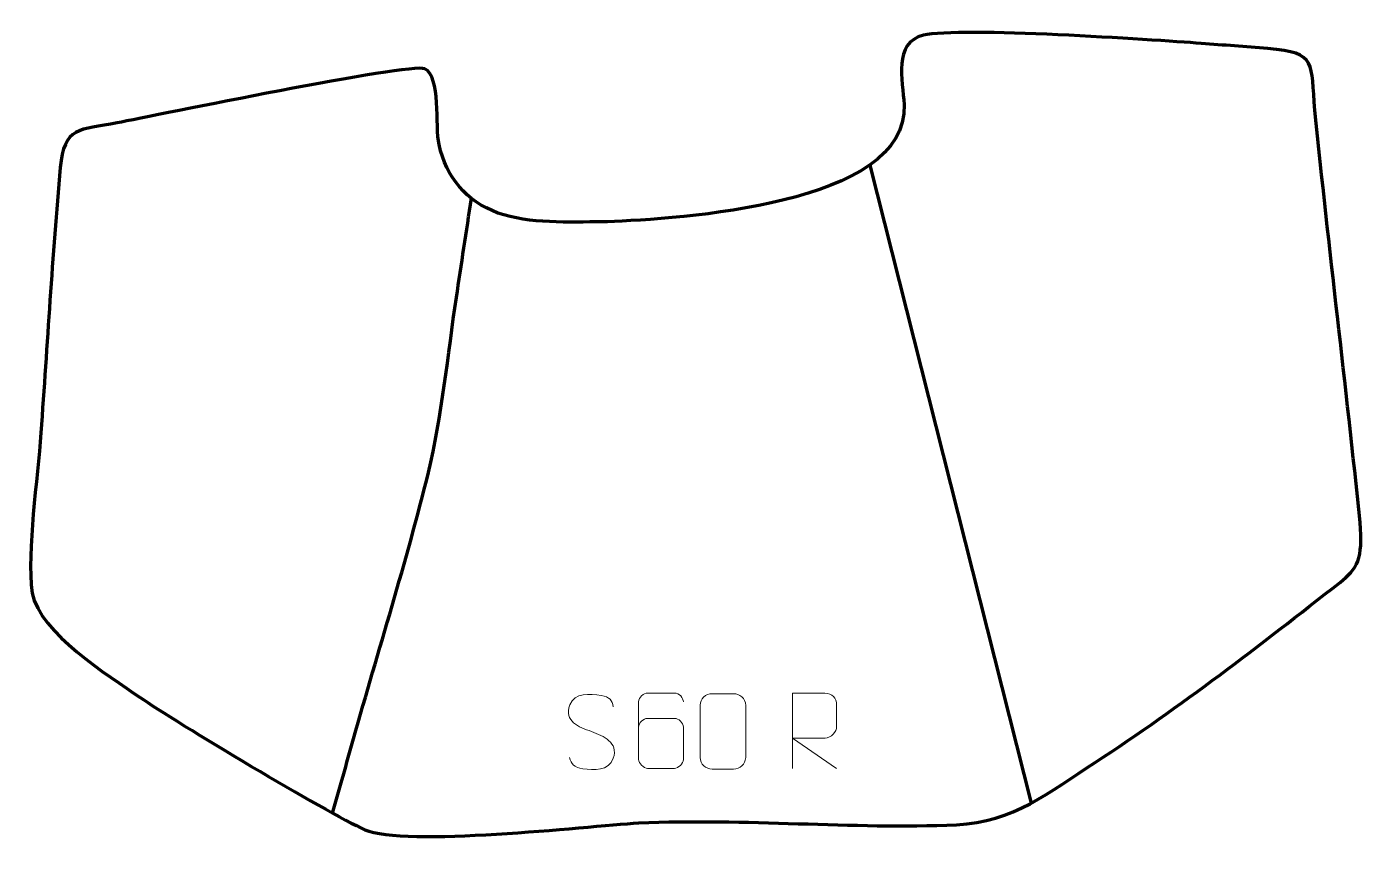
# Model space of a CAD drawing. Header units: millimetres. Extents: x 928 to 1371, y 408 to 680.
import ezdxf

# ---------------------------------------------------------------- set-up
doc = ezdxf.new("R2010")
doc.units = ezdxf.units.MM
doc.header["$MEASUREMENT"] = 0
doc.layers.add('layer 1', color=7, linetype='Continuous')
doc.layers.add('layer 2', color=7, linetype='Continuous')

msp = doc.modelspace()

# ---------------------------------------------------------------- linework, layer by layer
at = {"layer": 'layer 1', "color": 142, "lineweight": 158}
msp.add_open_spline([(1207.7302, 634.0346), (1207.7302, 634.0346), (1261.1978, 422.5149), (1261.1978, 422.5149)], degree=3, dxfattribs=at)
msp.add_open_spline([(1029.7689, 419.236), (1032.0691, 427.4306), (1034.3693, 435.6252), (1036.6695, 443.8198), (1036.6695, 443.8198), (1044.9332, 473.1127), (1054.2658, 502.6327), (1061.5114, 532.1406), (1061.5114, 532.1406), (1065.9765, 550.325), (1067.9441, 571.37), (1070.7845, 590.1412), (1070.7845, 590.1412), (1072.4418, 601.0945), (1074.0993, 612.0478), (1075.7567, 623.0011)], degree=3, knots=[0, 0, 0, 0, 0.2, 0.2, 0.2, 0.2, 0.4, 0.4, 0.4, 0.4, 0.6, 0.6, 0.6, 0.6, 1, 1, 1, 1], dxfattribs=at)
at = {"layer": 'layer 1', "color": 250, "lineweight": 9}
for points, knots in [([(1115.5339, 446.2993), (1111.2856, 447.7697), (1106.3775, 449.5655), (1108.3826, 455.0858), (1108.3826, 455.0858), (1109.8861, 459.2257), (1115.0997, 458.8372), (1118.7033, 458.2361), (1118.7033, 458.2361), (1121.5639, 457.7589), (1122.4286, 456.5457), (1122.7392, 454.4616)], [0, 0, 0, 0, 0.25, 0.25, 0.25, 0.25, 0.5, 0.5, 0.5, 0.5, 1, 1, 1, 1]), ([(1145.9905, 456.0652), (1145.9664, 457.4047), (1144.6102, 459.0579), (1143.0383, 459.0236), (1143.0383, 459.0236), (1140.0535, 459.0233), (1137.0683, 459.0233), (1134.0829, 459.0236), (1134.0829, 459.0236), (1132.8638, 459.0385), (1131.1356, 457.6009), (1131.1306, 456.0652), (1131.1306, 456.0652), (1131.1309, 449.7047), (1131.1309, 443.3439), (1131.1306, 436.9832), (1131.1306, 436.9832), (1131.1353, 435.8203), (1132.8638, 434.0492), (1134.0829, 434.0248), (1134.0829, 434.0248), (1137.0683, 434.0251), (1140.0535, 434.0251), (1143.0383, 434.0248), (1143.0383, 434.0248), (1144.3164, 434.0686), (1145.9861, 435.6831), (1145.9905, 436.9832), (1145.9905, 436.9832), (1145.9905, 440.5665), (1145.9905, 444.1496), (1145.9905, 447.7323), (1145.9905, 447.7323), (1145.952, 449.2105), (1144.3693, 450.6434), (1143.0383, 450.6414), (1143.0383, 450.6414), (1140.0535, 450.6417), (1137.0683, 450.6417), (1134.0829, 450.6414), (1134.0829, 450.6414), (1132.7534, 450.6464), (1131.1104, 449.1391), (1131.1521, 447.7106)], [0, 0, 0, 0, 0.08333333, 0.08333333, 0.08333333, 0.08333333, 0.16666667, 0.16666667, 0.16666667, 0.16666667, 0.25, 0.25, 0.25, 0.25, 0.33333333, 0.33333333, 0.33333333, 0.33333333, 0.41666667, 0.41666667, 0.41666667, 0.41666667, 0.5, 0.5, 0.5, 0.5, 0.58333333, 0.58333333, 0.58333333, 0.58333333, 0.66666667, 0.66666667, 0.66666667, 0.66666667, 0.75, 0.75, 0.75, 0.75, 0.83333333, 0.83333333, 0.83333333, 0.83333333, 1, 1, 1, 1]), ([(1155.5048, 458.8204), (1157.8709, 458.8204), (1160.2374, 458.8204), (1162.6039, 458.8204), (1162.6039, 458.8204), (1164.5844, 458.856), (1166.6104, 457.3617), (1166.6375, 454.9196), (1166.6375, 454.9196), (1166.6371, 449.1622), (1166.6371, 443.4044), (1166.6375, 437.6462), (1166.6375, 437.6462), (1166.4954, 435.3186), (1164.789, 433.8363), (1162.6039, 433.8255), (1162.6039, 433.8255), (1160.2315, 433.8259), (1157.8591, 433.8259), (1155.4871, 433.8255), (1155.4871, 433.8255), (1153.5286, 433.7199), (1151.5222, 435.6078), (1151.5336, 437.6288), (1151.5336, 437.6288), (1151.534, 443.4094), (1151.534, 449.1897), (1151.5336, 454.9695), (1151.5336, 454.9695), (1151.5379, 457.1115), (1153.315, 458.834), (1155.5048, 458.8204)], [0, 0, 0, 0, 0.11111111, 0.11111111, 0.11111111, 0.11111111, 0.22222222, 0.22222222, 0.22222222, 0.22222222, 0.33333333, 0.33333333, 0.33333333, 0.33333333, 0.44444444, 0.44444444, 0.44444444, 0.44444444, 0.55555556, 0.55555556, 0.55555556, 0.55555556, 0.66666667, 0.66666667, 0.66666667, 0.66666667, 0.77777778, 0.77777778, 0.77777778, 0.77777778, 1, 1, 1, 1]), ([(1182.1105, 434.0333), (1182.1105, 434.0333), (1182.1105, 458.9868), (1182.1105, 458.9868), (1182.1105, 458.9868), (1185.7053, 458.9868), (1189.3008, 458.9868), (1192.896, 458.9868), (1192.896, 458.9868), (1195.2213, 458.9491), (1196.7786, 457.4591), (1196.7745, 455.0927), (1196.7745, 455.0927), (1196.7741, 453.0572), (1196.7741, 449.9978), (1196.7745, 447.9618), (1196.7745, 447.9618), (1196.768, 446.0863), (1194.9557, 444.1445), (1192.9462, 444.1254), (1192.9462, 444.1254), (1192.9462, 444.1254), (1182.1105, 444.1254), (1182.1105, 444.1254), (1182.1105, 444.1254), (1182.1105, 444.1254), (1196.7652, 434.0333), (1196.7652, 434.0333)], [0, 0, 0, 0, 0.125, 0.125, 0.125, 0.125, 0.25, 0.25, 0.25, 0.25, 0.375, 0.375, 0.375, 0.375, 0.5, 0.5, 0.5, 0.5, 0.625, 0.625, 0.625, 0.625, 0.75, 0.75, 0.75, 0.75, 1, 1, 1, 1]), ([(1115.5339, 446.2992), (1119.5525, 444.6525), (1124.582, 442.7642), (1122.748, 437.4039), (1122.748, 437.4039), (1121.2882, 433.1375), (1116.3774, 433.3942), (1112.6513, 433.9489), (1112.6513, 433.9489), (1109.9013, 434.3587), (1108.6804, 435.5722), (1108.3024, 437.6844)], [0, 0, 0, 0, 0.25, 0.25, 0.25, 0.25, 0.5, 0.5, 0.5, 0.5, 1, 1, 1, 1])]:
    msp.add_open_spline(points, degree=3, knots=knots, dxfattribs=at)
at = {"layer": 'layer 2', "color": 242, "lineweight": 158}
msp.add_open_spline([(939.4791, 633.162), (940.6821, 646.7267), (945.9252, 645.7272), (958.3515, 648.0106), (958.3515, 648.0106), (971.0116, 650.4277), (1055.5121, 667.9434), (1060.1847, 665.9246), (1060.1847, 665.9246), (1065.7605, 663.5155), (1063.6518, 646.9134), (1065.0313, 640.809), (1065.0313, 640.809), (1067.5068, 629.855), (1073.9964, 622.1116), (1084.4955, 618.1219), (1084.4955, 618.1219), (1095.0296, 614.4733), (1108.1252, 615.1267), (1119.1972, 615.2079), (1119.1972, 615.2079), (1119.1972, 615.2079), (1120.7985, 615.2151), (1120.7985, 615.2151), (1120.7985, 615.2151), (1143.9725, 616.1557), (1220.7583, 620.6345), (1219.124, 654.0559), (1219.124, 654.0559), (1218.7336, 662.0381), (1215.3997, 674.6551), (1225.5067, 677.0359), (1225.5067, 677.0359), (1237.542, 679.871), (1301.6113, 675.5239), (1317.5762, 674.3353), (1317.5762, 674.3353), (1324.9365, 673.7873), (1332.2935, 673.2036), (1339.6502, 672.6095), (1339.6502, 672.6095), (1356.3416, 671.2596), (1353.7488, 667.9043), (1355.2836, 652.1177), (1355.2836, 652.1177), (1359.8119, 606.5541), (1365.6285, 561.1377), (1370.2183, 515.5841), (1370.2183, 515.5841), (1371.285, 503.4024), (1369.3103, 500.2096), (1363.5883, 495.7216), (1363.5883, 495.7216), (1336.4827, 474.4621), (1311.4861, 454.9352), (1282.4067, 436.029), (1282.4067, 436.029), (1267.5099, 426.2201), (1255.1173, 416.199), (1236.5354, 415.3724), (1236.5354, 415.3724), (1201.3788, 413.9038), (1166.7566, 417.5989), (1131.2486, 415.9784), (1131.2486, 415.9784), (1113.3879, 414.8772), (1053.5303, 407.9152), (1040.4158, 413.7469), (1040.4158, 413.7469), (1027.7632, 419.3732), (977.2368, 449.7706), (965.975, 457.5585), (965.975, 457.5585), (955.1624, 465.0358), (932.8798, 478.8595), (930.1844, 492.1547), (930.1844, 492.1547), (928.394, 506.5423), (932.0071, 529.9028), (933.0937, 545.3181), (933.0937, 545.3181), (935.1588, 574.6128), (936.9017, 603.9027), (939.4791, 633.162)], degree=3, knots=[0, 0, 0, 0, 0.04545455, 0.04545455, 0.04545455, 0.04545455, 0.09090909, 0.09090909, 0.09090909, 0.09090909, 0.13636364, 0.13636364, 0.13636364, 0.13636364, 0.18181818, 0.18181818, 0.18181818, 0.18181818, 0.22727273, 0.22727273, 0.22727273, 0.22727273, 0.27272727, 0.27272727, 0.27272727, 0.27272727, 0.31818182, 0.31818182, 0.31818182, 0.31818182, 0.36363636, 0.36363636, 0.36363636, 0.36363636, 0.40909091, 0.40909091, 0.40909091, 0.40909091, 0.45454545, 0.45454545, 0.45454545, 0.45454545, 0.5, 0.5, 0.5, 0.5, 0.54545455, 0.54545455, 0.54545455, 0.54545455, 0.59090909, 0.59090909, 0.59090909, 0.59090909, 0.63636364, 0.63636364, 0.63636364, 0.63636364, 0.68181818, 0.68181818, 0.68181818, 0.68181818, 0.72727273, 0.72727273, 0.72727273, 0.72727273, 0.77272727, 0.77272727, 0.77272727, 0.77272727, 0.81818182, 0.81818182, 0.81818182, 0.81818182, 0.86363636, 0.86363636, 0.86363636, 0.86363636, 0.90909091, 0.90909091, 0.90909091, 0.90909091, 1, 1, 1, 1], dxfattribs=at)

doc.saveas('drawing.dxf')
